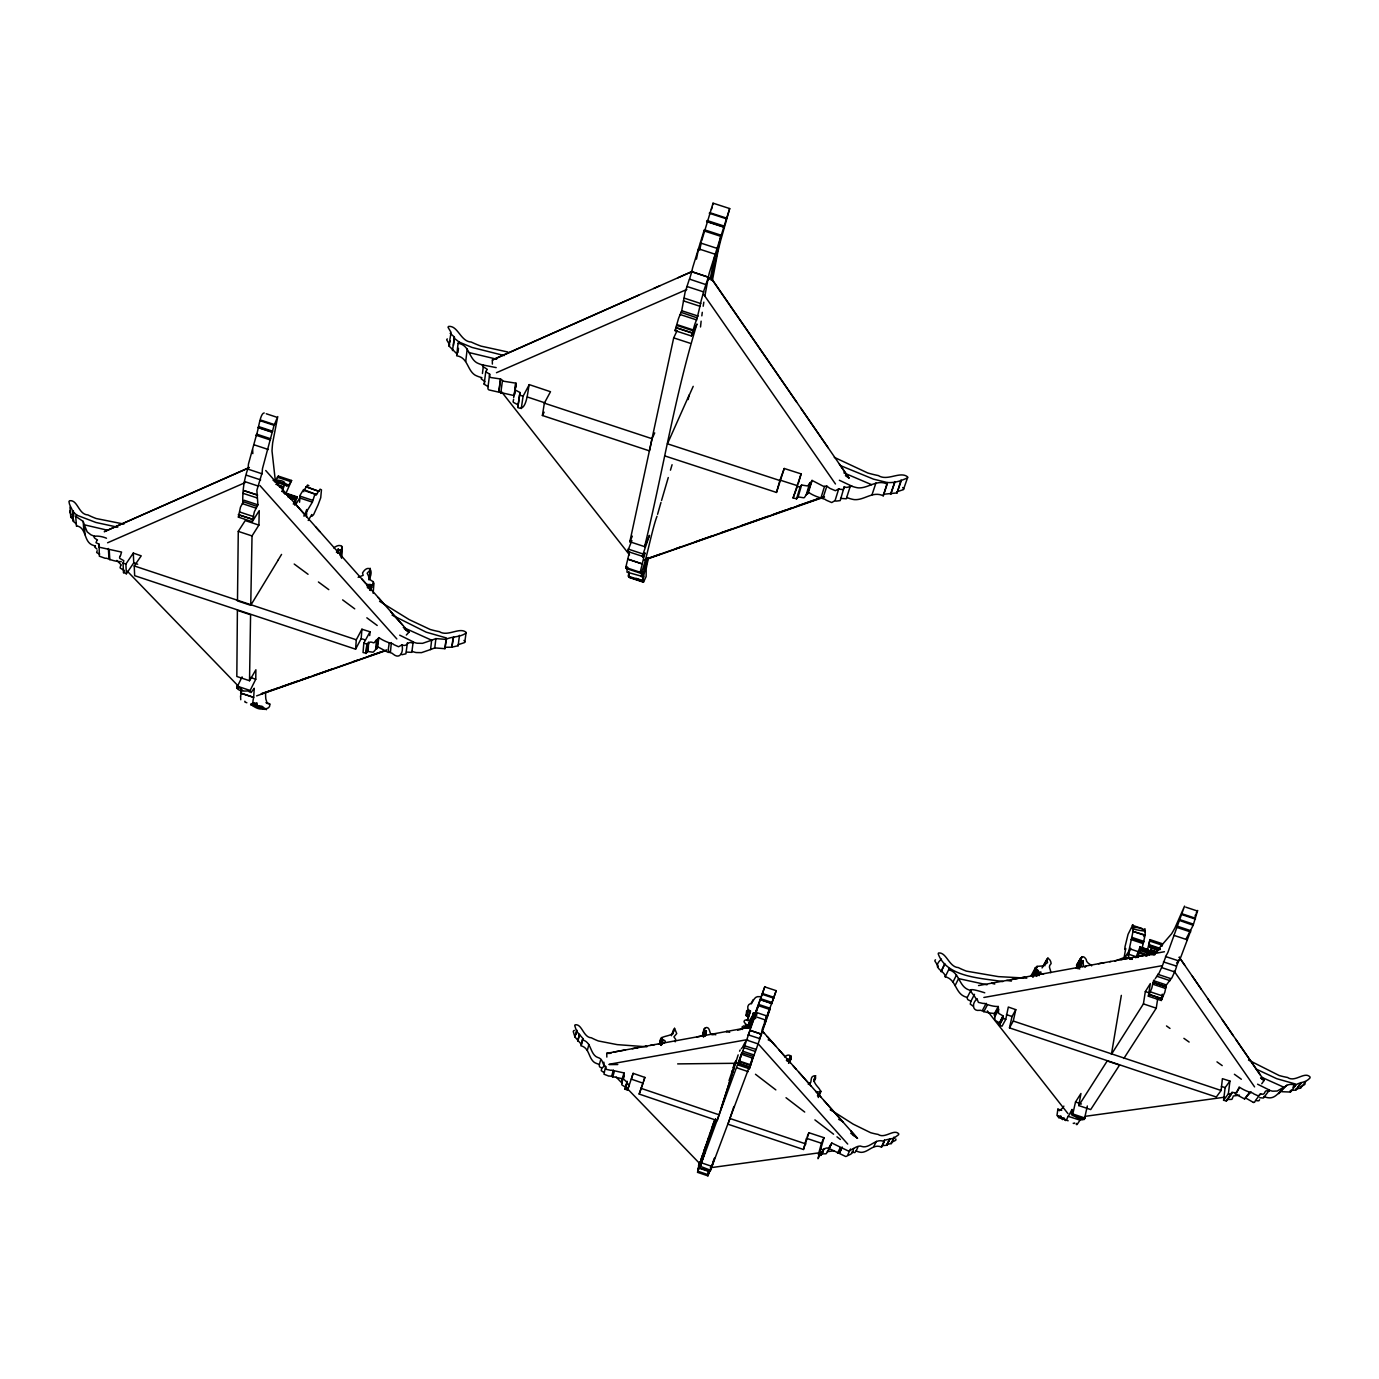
<?xml version="1.0" encoding="UTF-8"?>
<svg xmlns="http://www.w3.org/2000/svg" width="1379" height="1379" viewBox="0 0 1379 1379"><rect width="100%" height="100%" fill="white"/><g stroke="black" fill="none" stroke-linecap="round" stroke-linejoin="round"><path stroke-width="1.5" d="M294.606 505.093L297.002 496.819L283.936 492.493M853.549 1148.466C853.291 1154.654 849.895 1154.171 846.792 1156.119A2.224 1.879 29.3 0 1 845.551 1156.447L829.175 1148.535L831.761 1143.001L848.206 1150.931A2.224 1.879 29.2 0 0 849.447 1150.62C853.532 1149.121 856.238 1146.001 860.306 1146.018A14.014 11.773 29.2 0 0 863.892 1146.845C871.304 1146.863 876.148 1137.865 884.318 1141.605L884.404 1140.209L893.851 1138.192L898.505 1134.779A1.827 1.534 30.3 0 0 898.694 1133.762C893.902 1128.574 884.766 1139.175 878.095 1134.4A59.28 48.903 28 0 1 870.632 1132.693L853.187 1124.144L831.072 1110.043M358.126 577.301L363.16 575.319L362.522 572.974C367.71 564.252 374.605 568.941 369.003 579.766M241.084 688.569L240.687 693.12L253.684 697.343L254.236 688.276L253.133 689.828A9.687 2.448 -71.1 0 0 252.771 690.155L251.168 692.517A14.307 3.637 -71.2 0 1 250.961 692.517C250.84 688.742 240.86 693.896 236.671 687.897L242.101 676.865M264.216 412.942C260.097 413.131 258.614 429.179 256.684 434.144L248.496 463.878A18.048 5.171 -73 0 0 248.22 467.722C244.083 479.134 242.445 490.752 242.807 502.628A10.773 3.103 -72.6 0 1 242.394 503.645L240.584 506.938A15.669 4.465 -72.5 0 0 240.342 507.765L239.205 513.195A4.689 1.345 -72.5 0 1 238.895 513.902L238.395 517.125L252.236 521.727L259.252 510.609L258.89 525.106L252.029 535.931L250.737 605.295L237.481 600.899L238.274 531.38L245.221 520.572L258.89 525.106M249.34 692.068L255.753 679.244L255.891 669.78L249.53 680.726L236.826 676.486L237.395 610.363L250.582 614.758L249.53 680.726M252.236 521.727L252.771 518.487A4.706 1.31 -72.4 0 0 253.064 517.797L254.219 512.35A15.669 4.344 -72.5 0 1 254.46 511.54L255.873 508.817A17.72 4.913 -72.4 0 1 256.253 508.23A11.101 3.12 -72.6 0 0 256.528 507.575L257.907 504.835L256.873 490.303L262.217 472.359A18.048 5.051 -72.9 0 1 262.51 468.515L273.973 425.646L277.748 416.579L272.663 442.831A76.328 20.719 -73.4 0 0 272.008 450.95L275.3 480.409M840.949 465.792L873.459 479.134L887.352 482.547L887.214 484.081C876.682 478.944 868.253 488.631 858.134 487.856A19.754 13.032 17.5 0 1 852.998 486.597C850.36 485.063 847.706 488.873 844.293 486.804A13.583 9.05 17.1 0 1 844.224 487.838L843.207 489.528L840.104 489.286A9.636 6.395 17.3 0 1 838.76 488.804L835.433 490.717L830.02 488.425A24.874 16.462 17.3 0 1 828.658 487.476L826.848 486.132L823.349 486.27L812.041 480.409L807.043 494.199A11.859 7.964 16.9 0 0 806.25 494.716L804.405 497.578A17.393 11.635 16.4 0 1 803.595 497.767L798.113 496.905L797.372 497.871M1162.118 946.166L1162.428 943.77L1150 939.633L1145.88 956.216M844.293 486.58L840.19 500.611L836.381 501.094A9.584 6.395 17.3 0 1 835.053 500.611L831.727 502.542L826.349 500.249A24.736 16.462 17.3 0 1 825.004 499.301C819.747 497.629 813.627 496.009 808.473 492.269L812.041 480.409M1077.016 1124.609L1081.584 1117.783M1186.319 938.513L1193.163 925.275L1197.661 910.468L1196.3 912.76M1153.068 954.664C1145.363 955.216 1151.051 951.803 1151.293 947.201C1149.776 948.011 1148.379 944.115 1150 939.633M646.872 1046.816L617.171 1044.627L598.331 1040.955A58.539 48.989 14.8 0 1 591.384 1037.801C583.231 1037.525 582.093 1023.632 575.181 1024.804A1.81 1.534 13 0 0 574.767 1025.735L576.612 1031.302L583.058 1038.663L582.369 1039.852C591.091 1041.886 589.85 1051.97 595.831 1056.469A13.824 11.808 14.6 0 0 599.193 1057.986C602.795 1059.486 602.192 1063.433 604.64 1066.088A6.74 5.775 15 0 0 605.605 1066.363L603.985 1074.189L608.76 1076.085A17.341 14.859 15 0 0 609.966 1076.016L622.308 1078.74L622.153 1081.084A8.55 7.378 15.7 0 1 622.239 1081.584A13.807 11.911 17 0 0 622.015 1082.17L621.757 1084.549A12.187 10.498 16.8 0 0 622.084 1085.066L625.428 1087.048L625.342 1088.393A2.741 2.362 16.3 0 1 625.239 1089.065L627.531 1090.22L633.133 1073.345L644.855 1077.413L643.665 1081.274M605.605 1066.363L606.381 1069.363L610.414 1070.259A17.41 14.893 15 0 0 611.604 1070.19L624.015 1072.931L621.791 1080.24M784.892 1057.176C787.633 1052.832 795.2 1055.573 788.495 1063.037M1155.188 978.762L1158.326 973.988A20.788 4.223 -71.7 0 0 1158.791 973.695L1161.583 967.558A8.05 1.638 -71.8 0 0 1161.98 966.938L1166.255 955.302A16.565 3.379 -71.7 0 0 1167.858 952.475L1184.561 906.106L1175.046 927.688A70.001 13.945 -71.3 0 1 1171.685 933.669L1153.637 954.613M299.553 502.249L300.226 495.009L303.57 489.562L316.498 494.63L305.69 491.045M303.845 491.734L303.828 489.735M318.721 491.269L306.138 486.787L318.721 491.269L320.118 489.183L321.462 489.873L320.721 497.767L318.015 505.042L313.585 514.677L311.982 516.229L311.792 514.539L308.207 520.469M1177.666 926.326L1190.766 930.687L1180.924 956.819A16.565 3.482 -71.7 0 1 1179.304 959.646L1176.477 966.265A11.308 2.379 -71.9 0 1 1176.408 967.11L1175.011 971.281A8.05 1.689 -71.8 0 1 1174.615 971.902L1171.805 978.039A20.788 4.361 -71.8 0 1 1171.409 978.28L1166.393 984.951L1165.755 987.812A10.205 2.155 -71.9 0 0 1165.583 988.45A16.324 3.396 -72 0 1 1165.479 989.122L1164.876 992.001A14.428 2.999 -72 0 1 1164.617 992.725L1162.773 996.793M306.534 517.108L306.707 509.541L304.483 515.574M265.647 692.758L265.578 694.016A67.037 16.289 -71.5 0 0 265.837 698.981L267.216 703.462C271.525 702.566 269.905 708.427 266.957 708.392L266.371 709.53L254.029 705.341M306.81 511.316L312.378 502.146L314.446 495.647L316.446 493.906M1268.835 1091.203C1263.181 1089.151 1266.318 1094.995 1261.699 1094.185A8.05 5.964 35.9 0 1 1260.613 1093.771L1258.389 1095.943L1253.959 1093.978A20.788 15.376 35.7 0 1 1252.787 1093.082C1248.529 1092.013 1243.496 1090.013 1239.169 1086.997L1238.187 1089.238A10.256 7.653 35.9 0 0 1237.859 1089.634A16.479 12.359 35.3 0 1 1237.79 1090.306L1236.911 1092.651A14.548 10.877 35.3 0 1 1236.325 1092.892L1232.033 1092.375L1226.638 1100.166A3.258 2.448 35.9 0 0 1226.414 1100.838L1223.569 1100.304L1228.379 1093.771L1229.947 1081.067L1222.397 1078.671L1221.104 1090.479L1216.312 1097.012L1152.172 1075.741L1009.48 1027.872L1013.272 1021.029L1015.789 1009.652L1008.325 1007.032L1005.756 1019.374L1001.999 1026.217L999.275 1025.062A3.172 2.499 29.5 0 0 999.327 1024.166M1005.756 1019.374L1003.033 1018.064A3.189 2.499 29.4 0 0 1003.05 1017.306L1002.947 1015.823L998.965 1013.582A14.169 11.084 29.3 0 1 998.517 1012.996L998.465 1010.342A16.065 12.566 29.6 0 1 998.62 1009.687A9.929 7.809 28.9 0 0 998.448 1009.135L998.275 1006.515C993.156 1006.636 988.209 1004.963 984.261 1003.378A20.082 15.721 28 0 1 982.951 1003.429L978.4 1002.395L977.108 999.068A7.774 6.102 28.1 0 1 976.022 998.741C972.678 992.259 961.87 985.52 984.761 992.794M273.921 479.754C290.228 481.15 283.471 483.443 282.419 491.648M513.367 395.411L489.045 389.947A3.154 2.051 9.8 0 1 487.942 388.775L488.045 386.603L484.15 384.207L485.787 371.434L487.321 369.382L482.788 366.435A2.206 1.431 9.7 0 1 482.84 366.056L483.477 365.211L481.254 364.556A19.84 12.773 9.8 0 1 476.496 362.574C468.619 357.523 469.36 344.905 458.087 343.285L459.173 342.095L472.032 347.439L504.266 355.575M643.114 579.266L642.976 581.662L628.927 577.008L629.014 574.612L628.376 576.198L642.476 580.852L647.802 558.271M712.391 280.489L717.907 251.702A92.945 9.067 -73.1 0 1 720.459 241.273L729.698 208.574L712.995 203.144L712.909 204.678M1033.216 977.004L1031.216 975.505L1032.44 974.453M337.648 553.031C334.528 547.601 344.336 552.807 341.578 546.256C339.303 544.326 335.649 546.36 333.752 547.946M337.958 552.927L338.2 549.118M338.303 553.031L338.544 549.221M340.13 555.53L340.492 549.825M340.751 555.53L341.113 549.807M341.802 546.256L341.216 557.564M341.613 558.133L342.199 547.653M787.34 1061.192C786.254 1056.848 791.46 1062.519 790.719 1057.538M857.876 1147.276L856.083 1150.948L857.617 1151.534A13.962 11.756 29.4 0 0 861.185 1152.361C868.58 1152.361 873.39 1143.381 881.526 1147.104L884.404 1140.209M1163.445 961.921L1176.477 966.093M1091.651 965.869C1090.496 964.024 1086.342 963.231 1086.135 959.353C1085.307 958.302 1084.428 956.905 1083.084 956.75C1076.068 960.198 1085.807 960.904 1082.808 966.713M241.187 693.172L240.825 694.913A20.099 5.154 -71.1 0 0 240.567 696.154M1080.533 958.336L1076.568 965.266L1077.327 968.523M124.127 570.32L123.92 571.802A3.516 2.448 0.4 0 1 123.627 572.475L126.368 573.785L125.885 564.028L133.298 553.082L141.227 555.858L134.228 565.924L134.659 575.681L355.592 649.181L356.299 639.787L361.919 629.22L370.02 631.789L369.71 635.547M355.592 649.181L361.177 638.615L361.919 629.22M1228.379 1093.771L1231.24 1094.323A3.275 2.448 35.8 0 1 1231.464 1093.65L1231.895 1093.116M370.02 631.789L363.797 643.166L363.039 652.543L366.228 653.198A3.43 2.534 5.7 0 1 366.728 652.595C370.365 648.819 365.487 639.356 373.502 642.804A15.359 11.187 5.8 0 0 374.261 642.614L376.45 639.942A10.463 7.671 6.2 0 1 377.26 639.442L378.897 637.632C383.276 640.752 388.447 642.752 392.929 643.855A21.788 15.91 6.9 0 0 393.998 644.717L398.565 646.751L401.944 644.907A8.446 6.171 6.8 0 0 403.082 645.32C407.788 646.423 407.219 640.77 412.562 643.028M368.434 588.523C372.227 583.438 364.177 583.696 367.383 585.541M370.124 568.217L369.193 579.697M1149.345 954.854L1149.483 953.475M369.434 588.212L370.02 584.455L368.727 584.748M369.675 590.178L370.02 584.455M370.503 590.419C368.279 583.3 375.536 585.92 373.071 581.542C369.055 580.266 369.003 576.25 367.176 573.233L369.951 570.234M365.952 653.508L366.986 643.821A3.447 2.534 5.8 0 1 367.486 643.217M371.003 590.54L371.451 584.868M366.073 653.456L366.831 644.079L363.797 643.166M367.4 652.129L368.589 642.097M372.968 587.506L373.433 581.835M373.916 583.8L373.123 593.246M367.831 651.474L372.709 652.181A15.29 11.17 5.7 0 0 373.468 651.974L375.329 649.905A17.341 12.687 5.5 0 0 375.64 649.302L376.45 639.942M375.64 649.302A10.722 7.895 6.1 0 1 376.157 648.975L377.88 639.166M377.053 648.526L378.07 639.166M377.26 648.526L378.897 637.632M850.464 485.684L846.689 497.474L849.205 498.371A19.634 13.032 17.6 0 0 854.308 499.629C864.374 500.405 872.752 490.717 883.249 495.802L887.352 482.547C895.385 482.926 900.315 481.012 907.382 477.979A2.568 1.689 18.5 0 0 907.641 476.893C900.177 470.739 887.524 481.53 878.371 475.583A82.947 53.229 17.6 0 1 867.753 472.98L834.295 457.345M401.944 644.907C403.823 651.957 399.962 659.938 393.101 654.06A21.685 15.876 6.9 0 1 392.032 653.215C386.62 652.267 388.533 649.181 389.223 643.114M390.464 651.939L391.343 642.597M628.376 576.198L628.91 571.509M401.013 654.249A8.395 6.171 6.7 0 0 402.134 654.663L405.926 653.801L407.391 642.752M399.72 635.167L413.183 641.821L411.856 652.077M700.515 326.978L701.135 321.169M457.19 354.162L448.796 345.801L451.105 332.46L448.054 327.357A2.586 1.655 9.1 0 1 448.709 326.409C458.069 325.53 460.586 341.664 471.187 342.026A83.274 52.23 10.3 0 0 481.012 346.129L507.851 352.007M448.796 345.801L450.192 340.803M657.007 516.263C651.681 529.932 644.476 569.923 640.614 573.233L626.204 568.476L626.376 567.183A9.067 0.914 -72.1 0 1 626.6 566.217L625.807 567.51L626.824 562.908A23.426 2.344 -72.1 0 1 627.238 561.408L629.513 551.686M1084.428 1118.731C1080.515 1123.333 1072.586 1112.25 1071.569 1114.697A13.342 2.448 -72.6 0 1 1071.449 1114.525L1071.707 1112.388A15.135 2.792 -72.6 0 1 1071.828 1111.733A9.308 1.707 -72.7 0 0 1071.811 1111.405L1072.035 1109.406L1068.38 1116.387L1080.274 1120.231M452.467 350.576L454.415 337.062L450.157 333.287M453.484 345.405L454.415 337.062M484.925 381.552L481.219 378.88A2.206 1.431 9.6 0 1 481.271 378.518L481.892 377.674L479.685 377.019A19.72 12.773 9.7 0 1 474.962 375.054C467.119 370.003 467.895 357.42 456.673 355.782L458.087 343.285M458 352.507L458.466 348.335M642.476 580.852C646.423 570.751 639.977 580.628 641.425 574.698A18.875 1.741 -72.1 0 1 642.011 571.957L642.062 571.716M999.258 1023.873L1002.947 1015.823M412.2 651.147L412.459 651.474A17.513 12.825 7.2 0 0 416.113 652.543L421.491 652.646L430.558 649.543L431.644 640.218L435.885 638.598L446.089 639.391C451.467 636.305 459.5 637.546 465.671 633.357A2.258 1.638 8.5 0 0 466.119 632.34C459.69 626.687 447.675 637.046 439.418 631.668A72.88 52.023 8.3 0 1 430.11 629.445L409.235 619.619L379.553 601.296M465.74 361.384L467.205 348.904M430.558 649.543L434.781 647.906L435.885 638.598M881.629 1145.725L886.8 1145.242L889.714 1138.83M434.781 647.906L444.934 648.682L446.089 639.391M444.934 648.682L446.468 637.977L426.232 632.185L392.067 615.068M640.614 573.233L641.028 570.975L640.252 572.285L625.807 567.51M1223.569 1100.304L1225.138 1087.617L1229.947 1081.067M482.426 373.519L483.219 367.297M445.314 647.268L451.864 647.199L453.053 637.908M451.864 647.199L453.588 636.908M713.495 1034.612C708.634 1036.146 710.943 1027.596 706.531 1027.441C700.118 1030.527 708.84 1030.975 705.29 1036.232M488.045 386.603L489.666 374.157L485.736 371.761M701.825 315.86L702.29 312.326M452.088 647.113L458.121 645.734L459.483 635.374M458.121 645.734L458.276 644.648L464.43 642.631A2.241 1.638 8.4 0 0 464.861 641.631L463.965 640.408M464.826 641.993L466.068 632.702M498.819 391.377L500.491 378.966L490.683 377.518A3.172 2.068 9.8 0 1 489.562 376.346L489.666 374.157M498.957 391.464L500.629 379.035L503.697 381.242L515.987 383.19L514.212 395.583M500.732 393.291L502.421 380.88M642.7 557.254L643.183 554.444L642.304 556.271L627.583 551.445L631.875 540.516M515.987 383.19L513.678 397.531M514.539 394.532L515.729 386.275A11.997 7.843 10 0 0 515.539 385.43L515.177 384.689M654.715 432.903L652.06 438.729L649.457 450.881L542.395 415.493L544.343 403.151L550.497 391.722L529.243 384.62C527.812 389.206 526.968 412.683 517.797 407.477L519.538 394.98A2.913 1.913 10.3 0 0 519.866 394.239A5.257 3.447 10.2 0 0 519.814 393.636L520.055 392.55L515.315 390.05A17.565 11.463 10.6 0 1 514.867 389.447L515.729 386.275M1154.12 979.883L1152.93 983.158A9.912 2.017 -71.9 0 0 1152.654 984.141L1151.93 987.674A14.428 2.913 -71.9 0 1 1151.672 988.415L1149.707 993.018M1232.895 1097.132L1232.05 1099.166A14.479 10.86 35.4 0 1 1231.481 1099.408L1227.086 1099.494M517.797 407.477L517.746 407.357A2.913 1.931 10.2 0 0 518.021 406.874L518.073 406.615A5.223 3.447 10.2 0 0 518.004 406.012L520.055 392.55M1137.934 957.526L1140.416 948.2L1148.552 950.924M521.262 408.598L523.072 396.238L529.243 384.62M1145.259 931.153C1114.18 927.377 1150.345 923.74 1144.587 935.29L1134.727 931.997M1123.833 1058.486L1156.257 1008.187L1157.808 997.896M703.204 306.241L703.824 302.173M883.387 494.285L897.057 492.906L901.108 481.185M1121.334 995.379L1111.422 1054.332L1143.415 1003.895L1145.328 991.587L1150.345 983.555L1148.345 996.19L1161.273 1000.499L1162.238 994.173M1133.452 927.222L1132.762 931.342L1145.156 935.031L1142.381 947.028M412.855 642.752L413.183 641.821M1144.829 931.808L1145.053 928.825L1143.984 929.187M1123.851 959.043L1125.729 948.511L1124.868 949.424L1124.988 946.804L1128.039 934.376L1132.917 924.688L1133.021 927.877M1133.142 930.911L1128.97 950.562M704.824 296.347L708.358 277.196A22.34 2.275 -73 0 1 709.271 273.025L729.698 208.574M1076.309 1123.402L1076.344 1124.557M1084.325 1119.524L1087.324 1105.975M240.567 696.154L240.756 699.722M628.324 550.738L628.083 552.427M746.832 1028.131L747.177 1026.183L746.78 1027.286M282.367 491.665L282.54 490.614L282.092 491.355M1084.342 1119.317L1072.448 1115.49L1075.517 1102.011L1080.946 1093.495L1078.757 1105.579L1090.703 1109.578L1119.558 1065.088L1107.216 1060.951L1078.757 1105.579M484.15 384.051L484.65 382.966M681.726 310.723L685.053 292.417L689.172 279.747A15.876 1.758 -73 0 1 689.466 279.248L691.775 271.784L708.358 277.196L703.876 290.728A10.636 1.086 -72.9 0 0 703.618 291.917L700.997 301.277A27.477 2.81 -72.9 0 0 700.894 302.191L696.878 319.17A13.445 1.379 -72.8 0 1 696.602 319.911A21.374 2.189 -72.7 0 0 696.309 320.531L695.068 323.582A18.927 1.931 -72.8 0 0 694.757 324.565L691.448 335.993L675.055 330.632L678.33 319.187A18.927 2.086 -72.9 0 1 678.64 318.204L679.899 315.17A21.374 2.344 -72.8 0 1 680.192 314.55A13.445 1.5 -72.9 0 0 680.468 313.791L681.726 310.723L698.119 316.084M293.331 504.128L295.968 497.664L286.711 494.837M711.219 280.368L720.993 235.188L704.324 229.759L692.672 267.612A22.34 2.448 -73.1 0 0 691.775 271.594L708.358 277.196M1161.273 1000.499L1162.635 997.327M1259.579 1099.752C1259.061 1102.597 1255.08 1098.649 1254.683 1102.08A2.672 2 36.1 0 1 1253.442 1102.442M710.168 278.989L715.167 254.236L698.532 248.806L696.464 259.149M660.455 1044.627C657.593 1034.646 667.798 1037.663 672.935 1033.371L674.538 1028.338L676.727 1033.561L673.917 1036.887L675.693 1039.387L675.21 1041.834M659.524 1044.075L661.42 1037.818M1148.345 996.19L1149.621 993.363M750.176 1023.976L753.503 1012.72L757.14 1013.927M336.442 552.393L337.889 549.204M1050.746 972.695C1050.764 968.092 1047.488 967.282 1051.143 963.525C1050.608 958.112 1045.351 956.302 1047.557 962.542L1043.162 965.903L1037.042 966.386L1035.043 968.127L1038.628 971.333L1036.732 974.798M1268.99 1090.875L1268.973 1089.858L1257.579 1084.204M1063.433 1118.49L1056.969 1115.525L1057.9 1109.13L1061.675 1110.388M253.684 697.343L253.305 699.084A20.099 5.016 -71.1 0 0 253.064 700.325L252.753 703.807L254.132 702.704A7.774 1.948 -71.1 0 0 254.098 703.48C255.184 704.273 257.028 701.273 257.183 703.824A15.91 3.947 -71.1 0 0 257.304 706.22C267.974 704.41 263.648 714.77 250.616 704.152M642.304 556.271L649.457 535.38L644.596 546.636L629.841 541.757L673.693 337.872L677.106 330.615M699.636 250.254L701.273 242.652M701.273 1162.049L699.101 1168.185L709.478 1171.685L710.564 1168.685M999.223 1022.684L995.259 1020.46A14.1 11.066 29.4 0 1 994.828 1019.874L994.914 1016.582A9.601 7.567 29 0 0 994.638 1015.72L994.569 1013.41L998.275 1006.515M1148.379 951.045L1140.226 948.338L1140.295 946.873M707.892 1175.839L708.358 1174.218L707.91 1175.856L697.567 1172.357L697.843 1171.202L699.187 1167.789L710.099 1171.392L713.977 1159.153M1068.139 1120.765L1058.589 1117.559L1058.917 1116.059L1057.71 1116.559M644.596 546.636C662.696 472.635 674.607 396.566 696.947 323.979L691.448 335.993M827.641 1150.879L826.366 1153.585A12.308 10.463 27.9 0 1 825.797 1153.809L821.763 1153.913M1009.48 1027.872L1012.014 1016.53L1015.789 1009.652M688.138 399.548L689.172 395.015L667.453 443.797L779.859 480.53L776.48 492.441L664.747 455.897M698.55 1165.789L699.739 1161.739M697.791 1171.202L708.099 1174.701M367.469 587.713L367.331 586.178M708.116 1173.391L708.616 1171.288M701.687 240.756L713.029 203.282M648.682 557.478L647.458 562.529A78.207 6.981 -72.2 0 0 646.182 568.837L646.13 576.577L643.476 582.214L629.479 577.577L629.376 575.974L628.962 576.991L643.01 581.628L643.407 580.628L643.441 582.197M583.058 1038.663L581.542 1044.575L574.991 1037.025L576.474 1031.096M576.094 1034.216L577.094 1030.268M647.079 557.719L642.442 576.474L626.962 572.147L627.117 569.958A18.875 1.879 -72.1 0 1 627.686 567.217M577.715 1041.214L579.146 1035.129M578.06 1040.249L579.559 1034.319M600.468 1060.485L599.4 1064.381L597.607 1063.847A13.773 11.773 14.6 0 1 594.263 1062.347C588.299 1057.848 589.54 1047.781 580.852 1045.747L582.369 1039.852M106.493 538.241C100.271 535.397 88.066 534.862 97.513 539.965A12.98 8.946 0.4 0 0 96.858 540.534L96.013 542.688L99.081 544.205L99.34 556.202L105.08 558.254A22.236 15.307 0.4 0 0 106.631 558.271C110.768 559.874 115.888 561.667 121.266 561.684M99.081 544.205L98.667 546.222A2.896 2 0.3 0 0 99.443 547.273L121.559 552.065L120.835 554.427A11.032 7.636 0.3 0 1 120.835 554.944A17.755 12.342 0.8 0 0 120.438 555.513L120.076 556.047M1135.831 957.767L1140.002 947.063L1148.466 949.614M587.351 1050.333L588.885 1044.437M699.636 1163.738L697.757 1170.357L701.273 1160.859M733.869 1106.527L727.991 1124.213L803.474 1149.5L806.439 1138.296L821.436 1143.26L823.987 1137.709L808.921 1132.728L807.267 1136.451M803.474 1149.5L808.921 1132.728M828.193 1150.362L831.761 1143.001M700.825 1163.531L700.515 1164.565M828.779 1149.983L829.175 1148.535M747.59 1027.648L749.59 1022.149M750.004 1027.614L764.845 986.588L758.329 1005.36A62.486 1.569 -71.7 0 1 756.468 1010.462L749.59 1027.372M831.365 1144.449L830.572 1145.001A8.688 7.378 28.9 0 0 830.21 1145.363A13.997 11.911 27.7 0 1 830.055 1145.966L828.934 1148.052A12.359 10.498 27.8 0 1 828.365 1148.293C820.333 1144.346 811.955 1180.217 823.987 1137.709M818.368 1154.602L821.436 1143.26M750.486 1019.098L750.9 1018.047L749.073 1023.804M710.099 1171.392L710.771 1168.599M603.812 1062.123C605.967 1069.432 597.986 1068.897 599.4 1064.381M711.099 1167.582L711.685 1165.583L711.047 1167.754M624.015 1072.931L623.791 1075.017A8.326 7.171 15.7 0 1 623.929 1075.775L623.446 1078.74A12.239 10.515 16.8 0 0 623.773 1079.274L627.031 1082.325M611.724 1075.93L613.379 1070.104M776.48 492.441L784.237 468.481L801.13 473.893L798.234 483.788M612.638 1077.361L614.293 1071.552M657.576 514.298L660.972 502.456M699.894 1166.513L699.653 1167.806L704.703 1152.499L701.463 1162.842L711.96 1166.41L752.9 1057.228L749.366 1068.777L738.058 1064.967L741.643 1053.435L701.463 1162.842M776.17 990.932L762.242 1029.268M661.541 500.508L668.263 477.548M749.607 1025.786L748.9 1028.01M756.175 1049.419L770.309 1008.342L758.864 1004.498L744.677 1045.816L756.175 1049.453M1231.188 1094.616L1226.276 1101.2M622.239 1081.584L623.929 1075.775M797.114 498.095A3.913 2.637 16.6 0 0 796.7 498.733L793.08 497.974L801.13 473.893M670.453 470.187L672.073 464.723M796.459 499.077L800.148 487.011A3.947 2.637 16.6 0 1 800.63 486.218L801.613 485.029L807.146 485.908A17.496 11.635 16.4 0 0 807.939 485.718L809.576 483.512A19.84 13.221 16.2 0 0 809.801 482.857A12.308 8.222 16.9 0 1 810.318 482.512L811.438 482.064M798.113 496.905L801.613 485.029M256.959 506.403L243.135 501.68M625.428 1087.048L627.135 1081.257M625.152 1089.307L626.945 1083.273A2.741 2.379 16.3 0 0 627.049 1082.601M625.187 1089.41L626.893 1083.635L629.272 1084.428L627.531 1090.22M633.133 1073.345L631.392 1079.154L643.062 1083.204L639.166 1094.064L717.27 1120.593L738.144 1054.901M806.25 494.716L809.801 482.857M1084.928 967.403L1085.945 966.265M710.426 1169.72L710.685 1169.461M277.868 477.617L278.317 476.1L291.607 480.495L285.539 494.216M820.815 498.422L824.452 486.58M748.538 1028.096L753.503 1012.72M752.848 1058.469L751.865 1061.571M744.66 1045.885L741.626 1054.314L752.917 1058.262L756.02 1049.695M639.166 1094.064L644.855 1077.413M823.022 497.888L826.848 486.132M697.877 1171.219L697.567 1172.357M711.96 1166.41L714.632 1157.774M749.366 1068.777L751.727 1061.985M750.469 1065.553L739.161 1061.744L740.351 1058.331M659.593 1043.679L661.868 1037.387M699.998 1166.186L710.53 1170.254M741.35 1055.211L740.609 1057.521M711.426 209.436L712.064 207.419M660.782 1045.248L662.609 1039.387L661.351 1038.215M661.162 1045.403L662.609 1039.387M662.075 1043.903C662.713 1036.491 668.108 1042.403 663.075 1043.403M700.118 1165.807L700.429 1164.807M747.315 1020.029L750.469 1010.997C746.608 1010.531 746.953 1004.446 750.469 1003.636C753.761 1002.326 753.641 995.586 759.795 996.689M750.469 1010.997L747.504 1020.426L748.435 1020.77M731.663 1071.5L731.68 1071.224M721.027 1108.595L733.783 1068.828M731.784 1074.224L736.041 1060.589M835.053 500.611L838.76 488.804M708.892 1171.788L707.996 1175.149M671.435 1035.715L673.366 1029.975M698.584 1165.996L698.567 1166.479M672.676 1034.198L674.538 1028.338M749.021 1023.546L749.486 1022.115M739.161 1061.744L738.058 1064.967M747.797 1027.751L750.262 1019.805M278.317 476.1L275.197 481.133M291.607 480.495L288.504 485.529L273.008 480.202M872.011 494.768L875.924 483.012M704.29 1150.258L704.703 1148.966M749.693 1025.424L750.09 1024.166M708.272 1138.658L708.685 1137.468M733.128 1067.639L735.059 1061.916M733.232 1068.242L735.024 1062.933M775.86 991.484L771.723 1003.636M883.249 495.802L887.214 484.081M702.945 1032.595L704.273 1028.7M704.479 1030.423L702.497 1036.284L704.928 1028.027M702.894 1034.526L704.221 1030.613M701.17 1159.411L702.411 1155.757M732.559 1070.207L729.026 1080.636M703.48 1037.163L705.738 1031.009M704.721 1034.888L706.048 1030.992M704.979 1034.991L706.307 1031.096M705.1 1035.215L706.444 1031.32M890.524 494.354L894.919 481.547M890.748 494.268L894.747 482.547M709.478 1135.158L710.271 1132.831M714.391 1120.765L712.253 1127.005M705.203 1147.552L706.169 1144.708M701.015 1159.498L714.253 1120.955M897.057 492.906L901.039 480.03M715.735 1119.403L704.066 1152.965M903.521 489.355L907.589 477.651M715.546 1119.403L710.323 1134.417M715.546 1118.99L706.962 1143.967M713.839 1123.471L715.098 1119.851M710.668 1132.487L713.202 1125.281M1026.803 978.142L998.362 976.625L966.369 971.126A67.312 51.609 26.5 0 1 958.267 967.575C949.045 967.093 946.494 952.079 938.582 952.975A2.068 1.62 26.2 0 0 938.272 954.009C946.873 977.315 980.538 977.97 1002.809 981.589M706.531 1144.26L707.668 1141.036M705.531 1147.483L707.479 1141.967M701.963 1158.877L706.307 1145.828M1161.945 945.132L1162.428 943.77M703.928 1151.534L705.962 1145.863M704.945 1149.121L701.859 1157.688M708.358 1174.701L709.478 1171.685M703.652 1153.327L698.412 1167.823M779.859 480.53L784.237 468.481M808.473 492.269L807.663 493.906M748.314 1016.857L746.091 1015.565L748.245 1009.704M746.728 1016.237L748.866 1010.376M751.4 1003.878L752.848 999.965M744.919 1028.234L746.349 1024.338L748.176 1024.976M750.038 1030.354L761.432 1034.181L750.038 1030.32L748.056 1035.319M748.469 1034.939L759.898 1038.663M1195.007 916.259L1195.765 914.243M793.08 497.974L797.648 485.77L780.859 480.375M698.515 1168.547L697.671 1171.65M1081.153 957.595L1076.568 965.266M746.746 1040.094L758.14 1043.937M764.535 1022.46L767.844 1014.272A62.486 1.931 -71.7 0 0 769.723 1009.187M708.806 1172.029L708.116 1173.788M758.191 1043.834L847.723 1144.07M967.351 997.241L966.955 997.362A16.152 12.67 27.7 0 1 963.645 996.103C955.199 991.794 955.647 979.142 945.236 976.78C945.132 970.195 930.377 968.782 941.478 959.077M750.366 1027.855L754.813 1016.409L766.241 1020.253L761.656 1031.664M789.098 1059.503L790.65 1055.676M789.15 1059.606L790.719 1055.762M788.96 1062.985L790.529 1059.158M791.201 1057.934L789.633 1061.761L790.374 1062.675M759.398 1039.128L761.432 1034.164M1130.297 959.353C1124.144 955.647 1138.313 936.772 1123.971 958.819M1068.104 1116.145C1064.64 1125.471 1065.105 1116.887 1063.674 1118.041A14.841 2.672 -72.6 0 1 1062.519 1119.61L1060.692 1115.835L1058.589 1117.559M626.79 567.39L626.256 568.476M813.955 1079.585L815.592 1075.792C808.921 1075.43 812.61 1082.963 809.542 1083.325L808.422 1084.066M815.592 1075.792L814.075 1080.86C815.782 1087.686 824.901 1089.927 817.437 1095.822M627.669 551.29L628.134 550.376M814.11 1081.567L815.765 1077.775M629.841 541.757L632.323 536.138M818.316 1096.529L820.815 1090.875M818.281 1097.529L820.936 1091.496M689 395.756L693.206 386.344M123.489 572.837L123.041 562.839A3.534 2.448 0.5 0 0 123.42 562.029L123.817 560.684L119.887 558.461A15.669 10.86 0.9 0 1 119.577 557.909L119.783 556.513M764.69 986.881L776.153 990.656M820.798 1155.43L823.453 1149.845A2.068 1.758 28.4 0 1 823.573 1149.362L823.677 1149.155A3.689 3.137 28.5 0 1 824.039 1148.741L824.263 1148.517M828.486 1149.035L830.21 1145.363M675.055 330.632L676.658 327.202M762.139 1032.354L762.604 1031.354L764.466 1033.457M745.16 1042.179L742.678 1046.954M837.553 1153.292L840.173 1147.776M839.501 1152.81L842.121 1147.294M839.604 1152.827L842.241 1147.294M847.913 1154.499L850.584 1148.983M739.575 1051.177L740.178 1049.936M941.047 971.505L944.787 963.593M941.15 971.712L944.546 964.679M1033.216 974.281L1033.681 973.315M945.236 976.78L949.269 968.472L948.666 969.765C959.112 972.126 958.698 984.83 967.179 989.157A16.22 12.687 27.6 0 0 970.506 990.415L970.782 990.518M953.044 981.934L956.509 974.936M955.078 985.589L958.56 978.607L987.019 984.796M873.631 1146.845L876.372 1141.329M263.13 709.168L263.837 707.737C269.75 712.719 253.081 702.049 251.65 703.669M881.526 1147.104L884.318 1141.605M250.926 705.1L251.564 703.859L252.65 705.376L264.871 709.409M886.645 1145.328L889.455 1139.83M886.8 1145.242L889.61 1139.726M513.609 399.272L513.091 401.841A17.462 11.463 10.5 0 0 513.54 402.444L518.245 404.926M886.921 1144.329L891.265 1143.605L894.04 1137.037M891.265 1143.605L894.075 1138.089M970.902 990.312L967.075 997.827L967.73 999.585L970.937 1001.257L974.505 994.311M994.569 1013.41C989.536 1013.341 984.537 1011.962 980.641 1010.29A19.995 15.703 28.1 0 1 979.331 1010.342C972.057 1011.496 971.816 1002.567 977.108 999.068M982.555 1010.204L986.192 1003.291M970.937 1001.257L970.247 1004.084L972.436 1005.67A7.74 6.085 28.2 0 0 973.505 1005.981M983.761 1011.807L987.398 1004.895M542.395 415.493L544.136 412.218M994.225 1015.065L998.068 1008.273M994.914 1016.582L998.62 1009.687M999.12 1023.425L1002.878 1016.668M999.258 1025.2L1002.998 1018.34M999.31 1025.321L1003.033 1018.46M1031.216 975.505L1035.474 967.644M1034.129 971.902L1037.042 966.386M1034.284 972.298L1037.129 967.093M1032.768 976.815L1036.577 969.868M1034.164 975.263L1037.025 970.075M1034.56 975.763L1037.766 970.351M1035.026 975.591L1037.87 970.385M1035.233 975.711L1038.094 970.523M1036.37 976.401C1047.85 968.265 1033.767 973.333 1039.301 975.625M1042.059 967.955L1046.833 959.353M1043.093 966.472L1047.971 957.698M316.498 494.63L318.739 490.958M303.897 490.459L307.551 485.012L308.913 485.736M706.031 284.66L689.534 279.127M1077.223 965.231L1082.067 956.733M1076.603 966.817L1082.325 956.733M1077.051 967.179L1081.033 960.249M1078.257 968.161L1082.481 960.904M1082.825 960.887L1078.843 967.817L1083.136 961.008M1079.309 968.179L1083.308 961.266M239.274 687.518L238.567 688.311A14.307 3.741 -71.2 0 1 238.36 688.311L238.102 687.518M1127.867 955.457L1128.608 954.234L1136.572 956.871M303.914 516.142L304.5 515.16M278.282 559.805L281.557 554.41M250.737 605.295L278.282 559.908M1143.812 936.565L1144.984 934.841M296.089 503.887L299.743 497.957L312.378 502.146M937.53 967.024L938.099 966.11L934.893 961.06A2.068 1.62 26.3 0 1 935.221 960.025L935.496 959.801M237.895 686.242L236.671 687.897M120.594 565.821L120.094 567.683A15.583 10.86 0.8 0 0 120.404 568.217L123.576 570.079M238.395 517.125L239.17 515.918M126.368 573.785L133.746 562.856L133.298 553.082M746.677 1010.548L746.091 1015.565M1150.241 950.683L1155.585 952.389M1261.751 1083.756L1264.129 1080.429L1179.304 957.336M238.464 514.626L252.323 519.228L238.412 514.781M1170.823 978.642L1157.843 974.315M1229.62 1095.633L1232.033 1092.375M1236.377 1091.978L1238.98 1088.703M574.991 1037.025L573.285 1031.682A1.793 1.534 13 0 1 573.698 1030.751L574.319 1030.406M1235.015 1093.857L1244.565 1098.96L1249.477 1092.461M1244.565 1098.96L1251.081 1091.789M1255.648 1100.27L1260.613 1093.771M808.422 1084.394L810.352 1082.705M1263.991 1096.357L1264.319 1096.701A16.738 12.377 35.8 0 0 1267.697 1097.684C1280.04 1100.063 1282.211 1079.395 1295.536 1085.549L1295.415 1083.997L1276.764 1078.706L1256.476 1069.225M1278.764 1093.685L1286.814 1085.204M1292.864 1087.255C1298.018 1081.395 1304.862 1083.877 1309.929 1077.999A2.172 1.569 36 0 0 1309.964 1076.878C1304.482 1071.121 1294.984 1082.791 1287.555 1077.464A69.622 50.489 34.3 0 1 1279.126 1075.499L1248.512 1060.072M1281.763 1091.703L1290.451 1092.047L1295.536 1085.549M1290.451 1092.047L1290.33 1090.496L1295.76 1090.099L1301 1082.481M1295.915 1089.996L1301.018 1083.498M1295.898 1088.979L1300.518 1088.186L1305.637 1081.688M296.916 496.888L296.02 497.922M760.26 1034.474L762.725 1031.423L857.479 1138.347L850.688 1133.159M742.161 1047.678L741.333 1048.678M767.465 1015.134L768.724 1011.014M1176.563 963.094L1179.097 959.974M97.168 550.704L96.651 552.514L98.53 553.668A8.619 5.93 0.3 0 0 99.702 554.013M288.504 485.529L286.556 486.201L285.401 483.546M76.448 524.072L73.328 521.262L72.587 511.368C72.087 508.334 69.398 505.99 68.967 501.628A2.327 1.569 0.2 0 1 69.708 500.732C77.758 499.594 78.5 514.591 87.86 514.901A74.673 50.092 1.7 0 0 96.22 518.538L123.955 524.072M406.34 635.029L408.994 632.185L265.716 470.498M707.979 280.213L710.702 277.334L848.999 478.03L845.413 475.669M821.712 1154.051L821.574 1154.189A3.672 3.137 28.6 0 0 821.126 1154.671A2.034 1.741 28.5 0 0 820.901 1155.361M1079.102 963.68L1077.171 964.524M95.461 545.825L94.944 545.894A17.979 12.325 0.4 0 1 91.479 544.602C83.757 540.551 86.343 527.588 76.776 525.899M76.448 526.226L75.724 516.349L76.896 515.212L95.978 522.486L117.732 527.209M95.254 545.998L94.755 546.618A1.896 1.31 0.2 0 0 94.651 546.963L96.995 549.118M1129.97 948.907L1145.087 953.975M73.828 520.245L70.881 517.263L71.518 516.418M642.838 557.34L643.717 555.461A19.03 1.81 -72.1 0 0 643.993 554.806A11.67 1.103 -72 0 1 644.131 554.599L645.01 552.858L642.183 563.908L627.669 559.029M764.466 1021.546L766.379 1019.357L766.19 1015.944M799.958 487.218L796.562 486.097M1300.983 1086.652L1304.793 1084.497A2.155 1.569 36.2 0 0 1304.827 1083.377M411.563 652.353L406.426 652.077M891.213 1142.553L895.678 1140.295A1.827 1.517 30.4 0 0 895.867 1139.278L895.747 1138.933M659.972 285.729L653.767 288.504M492.493 360.057L638.822 295.106M249.375 467.464L104.252 531.708L248.616 467.981M678.037 277.731L692.172 271.473L492.303 359.936L492.372 364.073M107.596 542.774L245.152 482.616M496.457 372.709L686.845 289.452M1114.939 961.094L1125.402 957.06L1127.643 957.819M737.696 1030.147C743.953 1029.113 748.09 1026.114 744.005 1021.77C744.229 1019.891 746.177 1019.529 747.504 1020.426M675.641 548.739L681.226 546.756M300.519 680.054L309.982 676.761M773.205 514.419L786.495 509.747M797.114 506.007L813.576 500.215M815.61 499.508L821.694 497.336M712.719 535.707L694.826 541.999M741.643 525.537L767.707 516.349M369.072 656.145L379.914 652.336M659.679 554.341L645.924 559.184L823.711 496.888M720.769 532.863L730.836 529.329M788.03 509.213L791.081 508.127M280.316 687.104L297.278 681.174M261.458 693.896L386.792 649.974M256.615 695.878L386.258 650.474M644.062 560.167L824.521 496.957M313.929 675.365L333.097 668.712M261.372 693.671L274.076 689.276M357.661 660.127L353.248 661.644M276.162 688.517L278.937 687.569M383.207 651.198L384.448 650.785M246.841 702.738L244.962 702.101A15.91 4.051 -71.1 0 1 244.841 701.204M896.988 491.734L903.297 489.683A2.551 1.689 18.5 0 0 903.573 488.597L902.693 487.528M660.041 1043.248L661.265 1043.058M727.302 1031.337L726.13 1031.561L729.698 1032.285M613.293 1052.16L625.463 1049.936M637.994 1047.644L632.271 1048.695M650.44 1045.385L654.594 1044.61M696.929 1036.887L701.204 1036.112M1109.647 961.697L1110.94 961.456M751.21 1026.993L606.846 1053.332L610.156 1053.315M978.538 985.554L1164.428 951.734M1011.979 979.469L1024.804 977.142M815.644 1091.496L819.092 1092.047M1041.679 974.074L1043.903 973.66M1098.511 963.731L1104.079 962.714M1120.868 959.663L1128.711 958.233L1132.193 959.37M1138.123 956.526L1155.257 953.406M645.32 1046.316L646.286 1046.144M1006.687 980.435L1011.393 981.09M609.173 1064.26L747.642 1039.576M983.865 997.465L1161.601 965.783M710.323 1167.754L823.263 1152.258M827.538 1151.672L833.916 1150.793M1085.256 1116.318L1224.69 1097.184M1233.154 1096.029L1239.48 1095.15M266.285 709.53L265.354 708.496M609.208 1064.605L617.775 1064.519M677.658 1063.899L737.558 1063.261M611 1053.28L606.726 1053.315L606.846 1057.09M702.687 1034.543L702.135 1035.957M1253.442 1102.442L1246.168 1098.287M658.472 1043.903L661.937 1044.558M496.647 359.195L469.067 352.576M481.909 364.78L496.199 367.624M712.34 1034.078L715.804 1034.767M107.51 530.226L84.326 524.813L83.188 521.417L75.724 516.349M991.57 983.193L994.759 984.054M388.344 652.474L378.087 647.01M523.072 396.238L519.538 394.98M413.148 642.062L413.459 642.149A17.617 12.842 7.3 0 0 417.13 643.235L422.543 643.338L431.644 640.218L403.271 627.411M1259.699 1097.736L1263.474 1098.029L1269.301 1090.203A16.824 12.394 35.7 0 0 1272.696 1091.185L1277.213 1091.03L1283.797 1087.204L1261.578 1077.24M1075.965 967.834L1079.757 968.972M361.177 638.615L365.211 639.908M1221.38 1086.428L1225.138 1087.617M709.651 212.625L726.354 218.054M709.254 213.228L725.975 218.658M707.117 220.537L723.82 225.984M706.72 221.295L723.423 226.742M706.617 221.605L723.32 227.035M703.738 230.793L720.441 236.223M700.498 242.98L717.132 248.392M687.035 286.504L703.618 291.917M684.26 298.14L700.756 303.535M683.381 300.863L699.877 306.259M680.967 312.326L697.309 317.928M680.192 314.55L696.602 319.911M676.951 324.599L693.344 329.977M676.606 325.375L693.016 330.736M675.744 327.478L692.172 332.856M675.693 327.65L692.103 333.028M673.693 337.872L690.017 343.216M840.552 498.388L846.241 498.784A2.12 1.413 17.5 0 0 846.499 498.474L846.689 497.474M652.06 438.729L544.343 403.151M266.268 413.752L276.3 417.061M260.597 420.026L274.68 424.663M259.993 420.647L274.076 425.301M258.631 426.594L272.697 431.248M258.08 427.335L272.163 431.972M257.994 427.593L272.059 432.23M356.299 639.787L134.228 565.924M628.1 549.049L642.804 553.91M256.684 434.144L270.749 438.798M255.856 435.178L269.922 439.832M627.876 559.202L642.373 563.994L641.735 566.2A23.426 2.172 -72.1 0 0 641.304 567.7L640.252 572.285M254.322 444.883L268.353 449.52M635.978 578.301L641.959 580.283M277.265 477.168L290.555 481.564M248.237 469.222L262.217 473.859M273.749 480.013L288.987 485.098M274.593 481.081L287.418 485.201M274.593 481.461L280.316 483.357M274.352 481.512L283.936 484.684M275.817 484.253L283.488 486.787M246.651 475.272L260.631 479.892M277.696 485.305L283.453 487.201M279.42 486.649L283.402 487.959M279.541 486.942L283.367 488.2M299.915 496.112L312.568 500.301M297.209 497.405L283.919 492.992L297.157 497.612M284.729 493.906L297.037 497.922M244.497 481.512L258.476 486.149M287.659 496.699L295.123 499.164M289.4 497.888L294.985 499.75M243.738 490.493L257.666 495.113L243.721 490.631M243.049 493.303L256.977 497.905M244.049 500.249L257.907 504.835M242.394 503.645L256.253 508.23M239.825 512.057L253.684 516.642M238.274 531.38L252.029 535.931M1221.104 1090.479L1013.272 1021.029M1185.768 907.158L1196.989 910.881M1182.32 913.881L1195.438 918.242M1182.286 914.742L1195.421 919.121M122.99 563.063L125.885 564.028M1180.217 919.776L1193.335 924.137M1180.114 920.672L1193.163 925.275M1177.563 927.619L1190.663 931.98M1173.891 935.341L1186.974 939.702M1132.228 925.257L1142.036 928.532M1149.965 941.133L1162.411 945.27M1132.125 937.461L1144.001 941.409M1131.745 938.427L1143.622 942.374M1149.052 944.667L1159.722 948.235M1149.069 945.322L1159.739 948.873M1131.09 939.582L1142.95 943.529M1149.672 945.873L1160.377 949.441M1151.258 946.511L1160.187 949.493M1150.258 946.908L1158.653 949.562M1149.569 946.89L1158.67 949.959M1151.413 948.045L1158.584 950.424M1150.672 949.803L1157.826 952.199M1150.5 950.114L1155.861 951.906M1140.037 947.287L1148.138 949.769M1139.881 947.304L1148.535 950.286M1150.069 950.855L1155.636 952.527M1139.795 947.614L1145.897 949.648M1165.479 956.492L1178.528 960.835M1149.569 951.855L1155.102 953.647M1149.396 952.131L1154.757 953.923M1149.19 952.665L1154.551 954.44M1140.054 949.855L1148.207 952.561M1149 953.234L1154.723 954.889M1139.847 950.338L1148 953.061M1139.037 953.044L1147.207 955.888M1161.583 967.558L1174.615 971.902M1128.039 957.457L1132.073 958.681M1157.119 976.349L1170.099 980.676M250.357 677.434L255.753 679.244M1153.465 980.641L1166.393 984.951M1153.206 982.348L1166.134 986.657M1153.137 982.503L1166.065 986.812M1152.654 984.141L1165.583 988.45M236.688 686.001L249.34 690.207M1149.983 991.725L1162.911 996.052M1145.328 991.587L1148.983 992.794M1149.396 994.466L1162.325 998.775M1149.362 994.587L1162.29 998.913M240.618 693.051L253.133 697.222M265.957 702.652L269.974 703.997M805.957 1143.967L730.146 1118.559M527.399 396.997L544.671 402.771M1143.415 1003.895L1156.257 1008.187M1075.517 1102.011L1081.412 1103.993M762.57 993.535L774.033 997.379M762.328 994.345L773.791 998.189M760.812 998.741L772.274 1002.585M760.57 999.568L772.016 1003.412M760.501 999.775L771.947 1003.636M758.502 1005.687L769.947 1009.531M1073.345 1114.146L1085.204 1118.128M756.157 1012.376L767.569 1016.202M753.089 1014.117L756.726 1015.34M752.055 1017.323L755.692 1018.547M743.936 1025.786L742.109 1026.89L742.35 1029.458M744.057 1047.661L755.416 1051.487M742.643 1051.16L753.951 1054.969M742.109 1052.849L753.468 1056.521M739.385 1061.037L750.693 1064.847M749.917 1067.312L738.592 1063.502L749.866 1067.432M736.938 1067.846L748.211 1071.638M851.774 1152.137L854.825 1152.603L856.083 1150.948M719.373 1114.921L640.942 1088.29M823.349 1149.914L820.901 1149.069M133.746 562.856L137.676 564.218M1006.446 1014.565L1012.014 1016.53M94.599 536.172L94.306 536.069A18.082 12.342 0.5 0 1 90.824 534.759L87.17 531.863L84.326 524.813L85.015 534.673M871.614 484.684L843.81 472.825M839.363 480.254L852.325 486.373M768.172 1039.852L771.585 1041.473L775.929 1046.368M786.358 1060.313L789.719 1061.933L787.53 1059.468M830.21 1109.785L833.692 1111.526L843 1122.006M838.639 1119.352L842.259 1121.179M1264.129 1080.429L1260.647 1077.947L1263.957 1080.36L1262.44 1078.154M1166.496 1025.942L1169.978 1028.424M1183.906 1038.335L1189.129 1042.059M1216.985 1061.882L1222.208 1065.605M1234.395 1074.275L1241.341 1079.24M405.529 629.634L408.994 632.185L404.323 628.79M294.21 564.045L308.051 574.285M318.411 581.972L328.788 589.643M342.63 599.882L354.731 608.846M366.831 617.809L377.208 625.48M459.173 342.095L453.76 337.889M853.084 1134.986L854.859 1136.348M755.468 1074.258L775.843 1089.893M786.03 1097.718L804.715 1112.06M814.903 1119.886L833.588 1134.21M836.984 1136.83L840.38 1139.433M72.587 511.368L76.896 515.212M116.87 560.408L121.352 565.045M127.351 571.234L242.532 690.448M616.154 1077.068L622.136 1083.256M626.618 1087.893L701.359 1165.255M259.873 485.477L396.824 638.925M823.918 1100.494L833.692 1111.526M293.951 502.37L304.483 514.246M369.986 588.23L370.951 589.298M383.827 603.847L378.174 597.469M798.665 1072.017L811.145 1086.083M816.316 1091.927L821.16 1097.391M850.774 1130.78L857.479 1138.347M767.241 1036.577L771.585 1041.473M778.79 1049.609L784.685 1056.245M793.201 1065.864L796.045 1069.053M315.55 526.744L319.807 531.553M361.781 578.956L365.883 583.593M390.533 611.431L402.547 625.015M289.573 497.423L290.762 498.767M501.353 391.533L629.513 554.858M987.364 1010.893L1067.949 1113.611M1044.127 964.645L1044.937 965.748M828.227 447.899L800.647 407.943M703.48 294.141L835.467 483.995M1174.098 971.109L1254.58 1086.893M710.53 277.351L796.666 402.151M839.38 464.085L848.999 478.03M1201.281 989.243L1192.352 976.28M1179.2 957.181L1184.751 965.248M1233.326 1035.819L1222.19 1019.633M1260.13 1074.81L1235.636 1039.163M1207.901 998.879L1210.452 1002.585M449.744 344.974L446.71 339.889A2.568 1.655 9.1 0 1 447.348 338.924M71.053 514.798L69.726 511.54A2.31 1.569 0.1 0 1 70.122 510.885M1057.9 1109.13L1059.365 1110.698L1062.037 1108.561A62.572 11.066 -72.3 0 0 1063.864 1106.13M1073.207 1123.282L1074.12 1123.506A14.859 2.758 -72.7 0 0 1074.586 1122.971M1300.345 1087.273L1300.518 1088.186M72.639 511.557L73.38 521.434M70.001 507.144L70.76 517.039M73.311 510.592L73.742 516.522M83.188 521.417L83.878 531.277M109.234 550.014L109.803 559.805M108.372 548.497L108.941 558.305M252.65 449.778L252.822 453.622M601.933 1068.346A9.463 8.136 15.4 0 0 601.589 1068.915L601.261 1070.638L603.037 1071.931A6.705 5.757 15 0 0 603.968 1072.207M708.461 1173.201L708.823 1172.391L708.478 1173.219M698.17 1169.72L698.515 1168.892L698.188 1169.737"/></g></svg>
